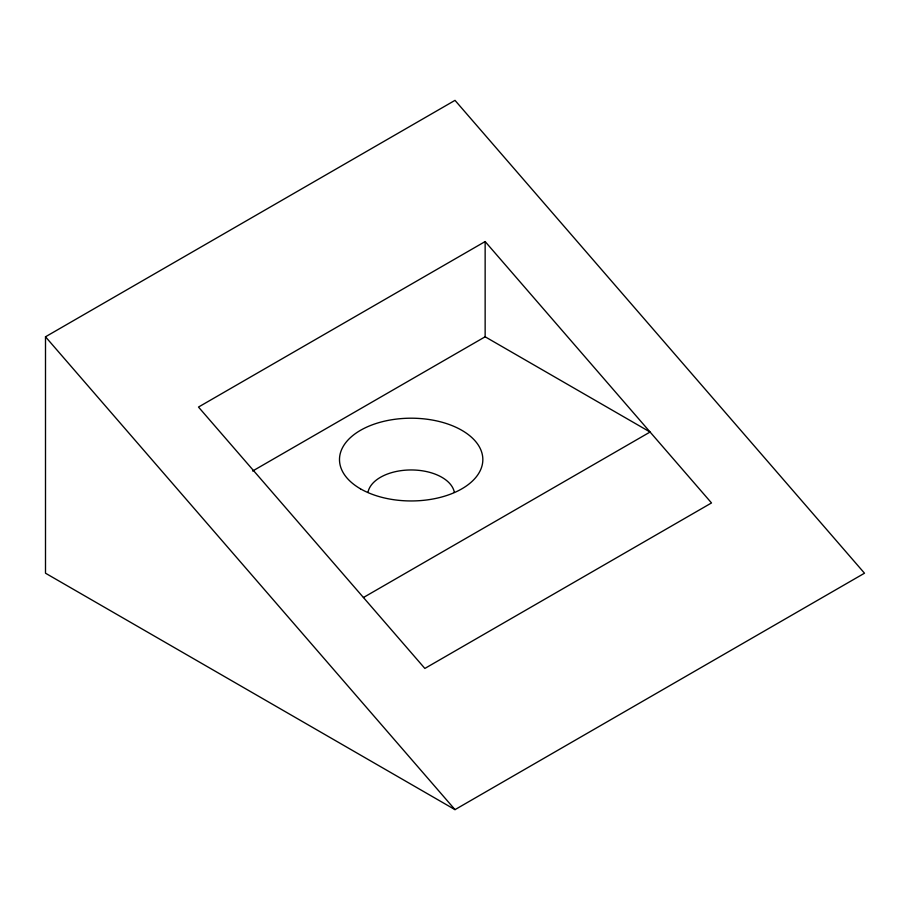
<?xml version="1.0" encoding="UTF-8"?>
<svg xmlns="http://www.w3.org/2000/svg" width="910" height="910" viewBox="0 0 910 910"><rect width="100%" height="100%" fill="white"/><g stroke="black" fill="none" stroke-linecap="round" stroke-linejoin="round"><path stroke-width="1.36" d="M45.5 336.791L455 100.362L864.5 573.209L455 809.638L45.5 573.209L45.5 336.791L455 809.638M485.144 241.56L198.494 407.054L424.856 668.44L711.506 502.946L485.144 241.56L485.144 336.791L252.627 471.027M363.431 597.517L650.081 432.022L485.144 336.791M367.97 492.424A43.43 25.082 0 0 1 411.161 469.958A43.43 25.082 0 0 1 454.363 492.424M360.485 488.829A71.662 41.371 0 0 0 480.389 470.288A71.662 41.371 0 0 0 392.62 419.612A71.662 41.371 0 0 0 360.485 488.829"/></g></svg>
